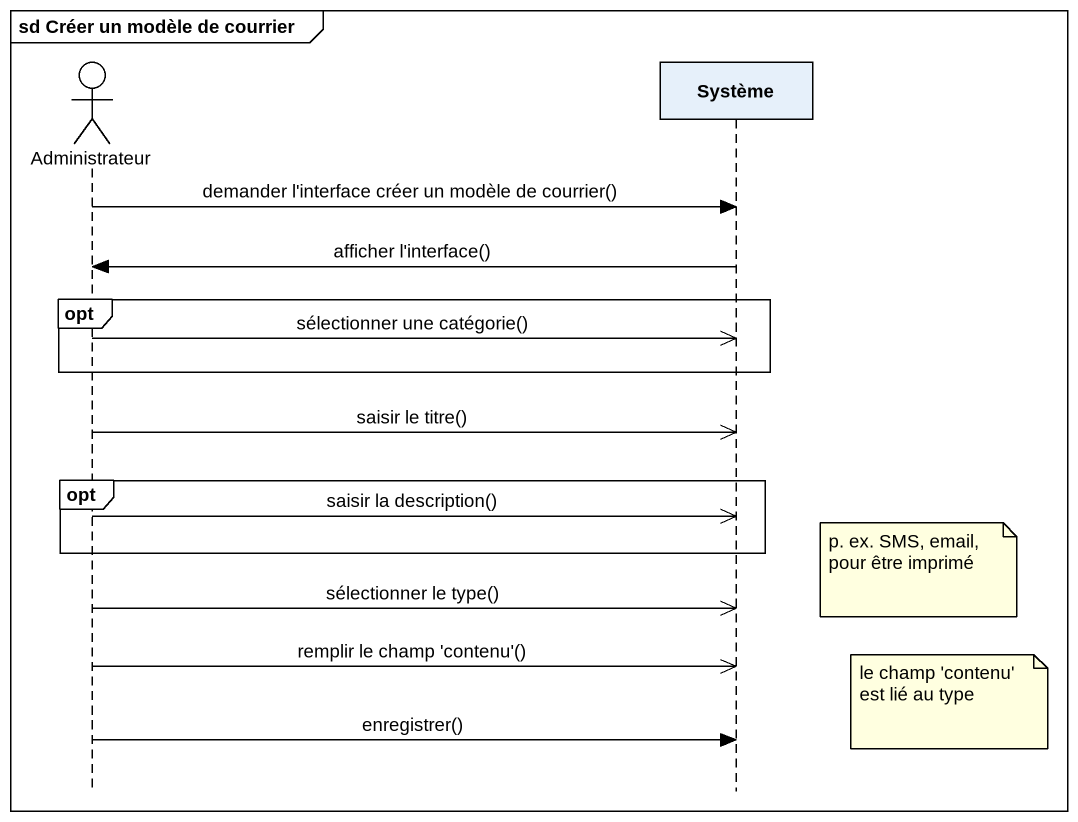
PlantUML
@startuml
mainframe sd Créer un modèle de courrier
hide footbox
actor Administrateur
participant Système

Administrateur -> Système : demander l'interface créer un modèle de courrier()
Système -> Administrateur : afficher l'interface()
opt
  Administrateur ->> Système : sélectionner une catégorie()
end
Administrateur ->> Système : saisir le titre()
opt
  Administrateur ->> Système : saisir la description()
end
note right of Système : p. ex. SMS, email, pour être imprimé
Administrateur ->> Système : sélectionner le type()
Administrateur ->> Système : remplir le champ 'contenu'()
note right of Système : le champ 'contenu' est lié au type
Administrateur -> Système : enregistrer()
@enduml
